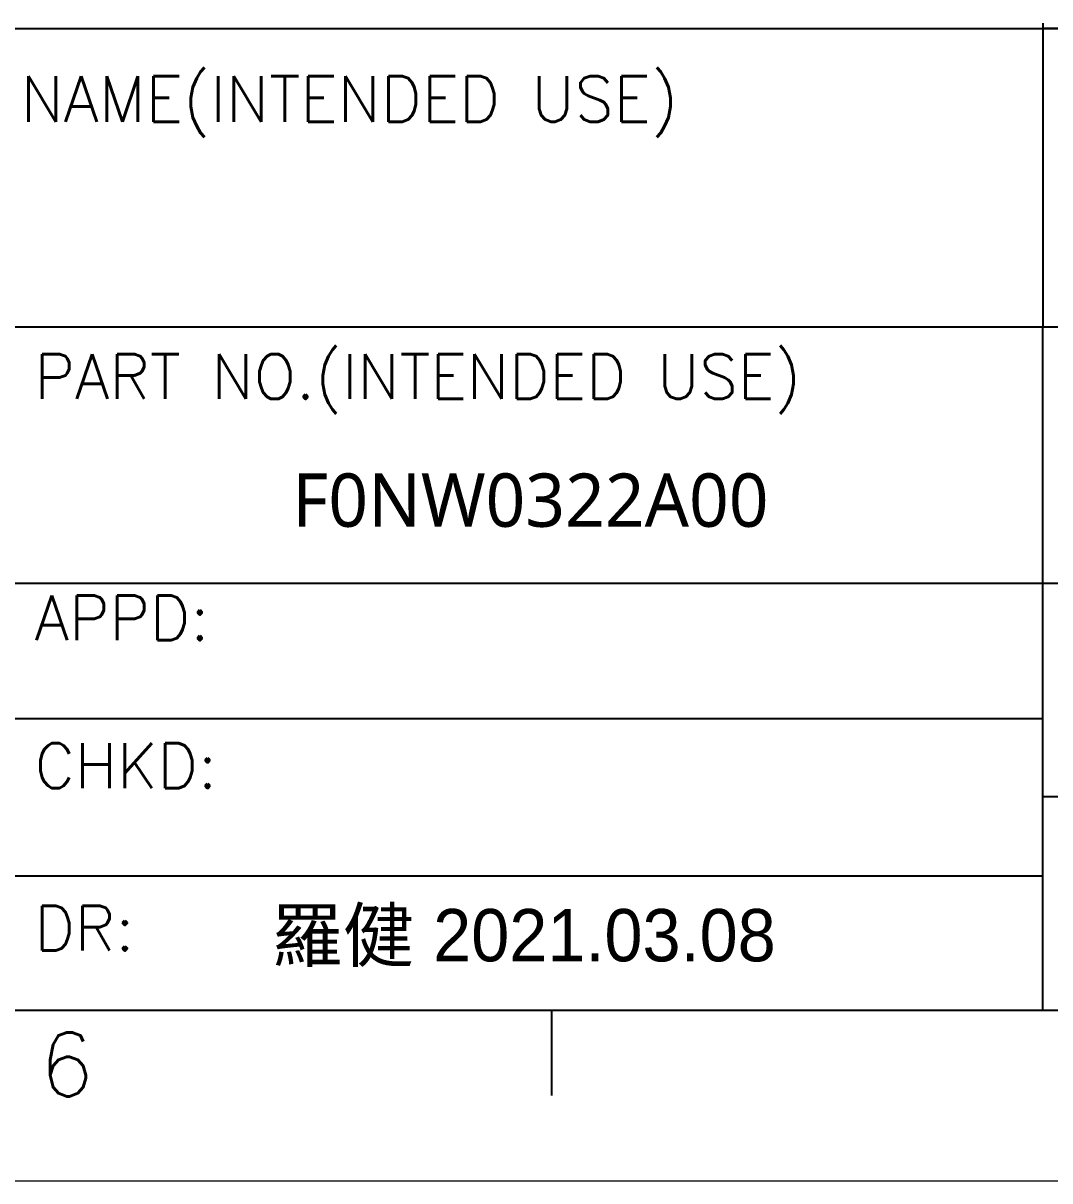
# Model space of a CAD drawing. Header units: millimetres. Extents: x 3175 to 3429, y -23 to 156.
# Drawn here: x 3352.56 to 3382.25, y -23.08 to 10.42 of the extents above; entities that cross this region are included whole.
import ezdxf

# ---------------------------------------------------------------- set-up
doc = ezdxf.new("R2010")
doc.units = ezdxf.units.MM
doc.header["$LTSCALE"] = 23.1
doc.linetypes.add('PHANTOM', pattern=[29.5, 9.5, -1.5, 3, -1.5, 3, -1.5, 9.5])
doc.layers.get('0').update_dxf_attribs({"linetype": 'CONTINUOUS'})
doc.layers.add('0PAPERF', color=2, linetype='PHANTOM', lineweight=0, plot=False)
doc.styles.add('SIMPLEX', font='SIMPLEX.SHX')
doc.styles.get("Standard").update_dxf_attribs({"font": 'SIMPLEX.SHX', "width": 0.8})

msp = doc.modelspace()

# ---------------------------------------------------------------- linework, layer by layer
for p, q in [((3382.047, 10.424), (3382.047, 1.623)), ((3306.712, 10.268), (3420.949, 10.268)), ((3421.648, 10.268), (3382.047, 10.268)), ((3420.949, 1.623), (3351.789, 1.623)), ((3382.047, -18.137), (3382.047, 1.623)), ((3420.949, -5.787), (3351.789, -5.787)), ((3382.047, -9.711), (3336.352, -9.711)), ((3420.949, -11.962), (3382.047, -11.962)), ((3351.789, -14.25), (3382.047, -14.25)), ((3182.595, -18.137), (3420.949, -18.137)), ((3367.844, -18.137), (3367.844, -20.607))]:
    msp.add_line(p, q)
msp.add_lwpolyline([(3351.789, 10.268), (3420.949, 10.268), (3420.949, 1.623), (3351.789, 1.623)], close=True)
at = {"layer": '0PAPERF'}
msp.add_line((3175.493, -23.077), (3428.731, -23.077), dxfattribs=at)

# ---------------------------------------------------------------- texts
at = {"lineweight": 0, "style": 'SIMPLEX'}
msp.add_text('NAME(INTENDED USE)', height=1.32118, dxfattribs=at).set_placement((3352.482, 7.569))
at = {"style": 'SIMPLEX'}
for s, height, p in [('PART NO.(INTENDED USE)', 1.29674, (3352.889, -0.45)), ('APPD:', 1.2967, (3352.889, -7.431)), ('CHKD:', 1.2967, (3352.889, -11.709)), ('DR:', 1.2967, (3352.889, -16.414)), ('6', 1.852, (3353.024, -20.631))]:
    msp.add_text(s, height=height, dxfattribs=at).set_placement(p)
at = {"linetype": 'Continuous', "insert": (3360.341, -2.607), "char_height": 1.54374, "width": 18.61529, "attachment_point": 1}
msp.add_mtext('{\\fMicrosoft JhengHei|b0|i0|c136|p0;\\W1;F0NW0322A00}', dxfattribs=at)
at = {"lineweight": 0, "insert": (3359.737, -15.211), "char_height": 1.51358, "width": 19.00207, "attachment_point": 1, "style": 'SIMPLEX'}
msp.add_mtext('{\\fPMingLiU|b0|i0|c136|p2;羅健 2021.03.08}', dxfattribs=at)

doc.saveas('drawing.dxf')
